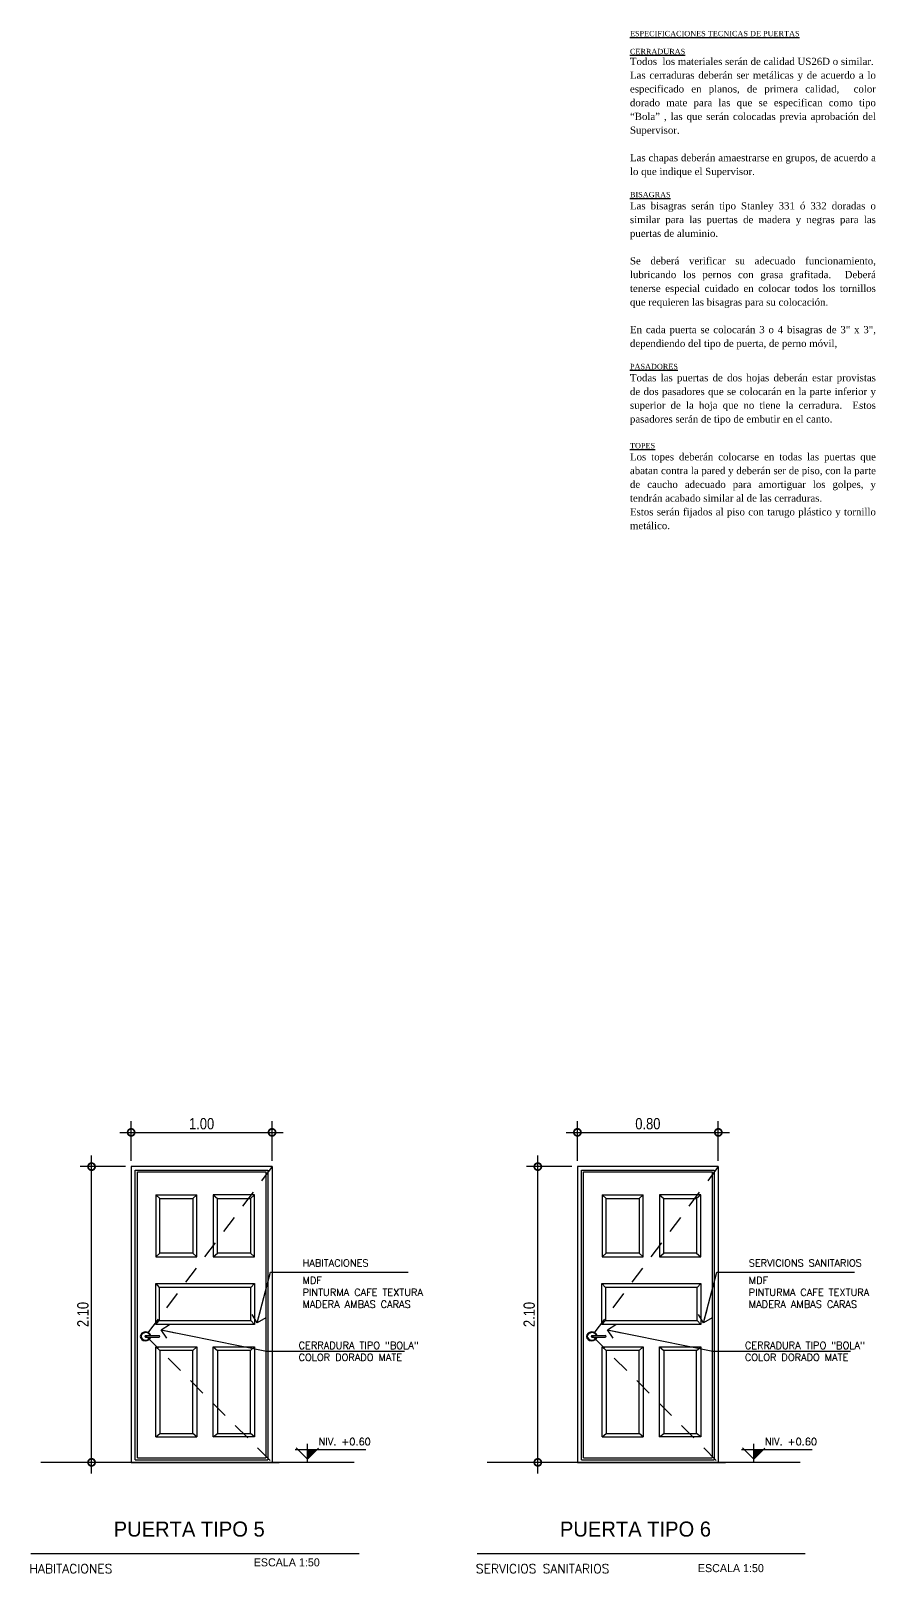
# Model space of a CAD drawing. Header units: inches. Extents: x -9 to 337, y -247 to 209.
# Drawn here: x 112.29 to 118.27, y -23.95 to -13.01 of the extents above; entities that cross this region are included whole.
import ezdxf

# ---------------------------------------------------------------- set-up
doc = ezdxf.new("R2010")
doc.units = ezdxf.units.IN
doc.header["$MEASUREMENT"] = 0
doc.header["$PDMODE"] = 34
doc.linetypes.add('DASHED2', pattern=[0.375, 0.25, -0.125])
doc.linetypes.add('HIDDEN', pattern=[0.375, 0.25, -0.125])
for name, color, linetype in [('A_COTAS', 1, 'Continuous'), ('CAJETIN', 5, 'DASHED2'), ('Textos', 2, 'Continuous'), ('ventanas', 1, 'Continuous')]:
    doc.layers.add(name, color=color, linetype=linetype)
doc.styles.add('ARIAL', font='arial.ttf', dxfattribs={"height": 0.14})
doc.styles.add('ML', font='ARIALN.TTF')
doc.styles.add('NT_25', font='romans.shx', dxfattribs={"height": 0.0509})
doc.dimstyles.new('DD_20 G', dxfattribs={"dimtxt": 0.08, "dimasz": 0.1, "dimexe": 0.08, "dimexo": 0.04, "dimgap": 0.02, "dimtad": 1, "dimzin": 0, "dimdsep": 46, "dimtxsty": 'ML', "dimblk": 'DOTSMALL', "dimcen": 0.09, "dimdle": 0.08, "dimclrd": 1, "dimclre": 1, "dimclrt": 2, "dimadec": 0, "dimazin": 0, "dimtfac": 1, "dimtofl": 0, "dimtmove": 2, "dimatfit": 3, "dimldrblk": 'OPEN90', "dimfxl": 1, "dimtolj": 1, "dimtzin": 0, "dimarcsym": 0})

# ---------------------------------------------------------------- blocks, each defined once
blk = doc.blocks.new('ENIV 25')
at = {"linetype": 'Continuous'}
blk.add_hatch(color=256, dxfattribs=at).paths.add_polyline_path([(0.07, 0.07), (0, 0.07), (0, 0)])
for p, q in [((0, -0.022), (0, 0.11)), ((-0.086, 0.07), (0.414, 0.07)), ((-0.08, 0.08), (0, 0)), ((0.079, 0.079), (0, 0))]:
    blk.add_line(p, q, dxfattribs=at)
at = {"color": 0, "style": 'NT_25', "flags": 4}
blk.add_attdef('ENIV_25', (0.079, 0.101), '', height=0.0509, dxfattribs=at)
blk = doc.blocks.new('_DotSmall')
at = {"color": 0, "linetype": 'ByBlock', "const_width": 0.5}
blk.add_lwpolyline([(-0.0625, 0, 1), (0.0625, 0, 1)], format="xyb", close=True, dxfattribs=at)
blk = doc.blocks.new('_Open90')
at = {"color": 0, "linetype": 'ByBlock', "lineweight": -2}
for p, q in [((0, 0), (-1, 0)), ((-0.5, 0.5), (0, 0)), ((0, 0), (-0.5, -0.5))]:
    blk.add_line(p, q, dxfattribs=at)
blk = doc.blocks.new('*D242')
at = {"color": 1, "lineweight": -2, "transparency": 16777216}
for p, q in [((113.001, -21.023), (113.001, -20.74)), ((114.001, -21.023), (114.001, -20.74)), ((112.921, -20.82), (114.081, -20.82))]:
    blk.add_line(p, q, dxfattribs=at)
at = {"layer": 'DEFPOINTS', "color": 0, "transparency": 16777216}
for p in [(114.001, -20.82), (113.001, -21.063), (114.001, -21.063)]:
    blk.add_point(p, dxfattribs=at)
at = {"color": 1, "lineweight": -2, "transparency": 16777216, "xscale": 0.1, "yscale": 0.1, "zscale": 0.1, "rotation": 180}
blk.add_blockref('_DotSmall', (113.001, -20.82), dxfattribs=at)
at = {"color": 1, "lineweight": -2, "transparency": 16777216, "xscale": 0.1, "yscale": 0.1, "zscale": 0.1}
blk.add_blockref('_DotSmall', (114.001, -20.82), dxfattribs=at)
at = {"color": 2, "transparency": 16777216, "insert": (113.501, -20.759), "char_height": 0.08, "attachment_point": 5, "style": 'ML'}
blk.add_mtext('\\A1;1.00', dxfattribs=at)
blk = doc.blocks.new('*D243')
at = {"color": 1, "lineweight": -2, "transparency": 16777216}
for p, q in [((112.72, -23.241), (112.72, -20.983)), ((112.961, -21.063), (112.64, -21.063)), ((112.961, -23.161), (112.64, -23.161))]:
    blk.add_line(p, q, dxfattribs=at)
at = {"layer": 'DEFPOINTS', "color": 0, "transparency": 16777216}
for p in [(112.72, -21.063), (113.001, -21.063), (113.001, -23.161)]:
    blk.add_point(p, dxfattribs=at)
at = {"color": 1, "lineweight": -2, "transparency": 16777216, "xscale": 0.1, "yscale": 0.1, "zscale": 0.1}
for p, rotation in [((112.72, -21.063), 90), ((112.72, -23.161), 270)]:
    blk.add_blockref('_DotSmall', p, dxfattribs=dict(at, rotation=rotation))
at = {"color": 2, "transparency": 16777216, "insert": (112.659, -22.112), "char_height": 0.08, "attachment_point": 5, "rotation": 90, "style": 'ML'}
blk.add_mtext('\\A1;2.10', dxfattribs=at)
blk = doc.blocks.new('*D275')
at = {"color": 1, "lineweight": -2, "transparency": 16777216}
for p, q in [((116.168, -21.023), (116.168, -20.74)), ((117.168, -21.023), (117.168, -20.74)), ((116.088, -20.82), (117.248, -20.82))]:
    blk.add_line(p, q, dxfattribs=at)
at = {"layer": 'DEFPOINTS', "color": 0, "transparency": 16777216}
for p in [(117.168, -20.82), (116.168, -21.063), (117.168, -21.063)]:
    blk.add_point(p, dxfattribs=at)
at = {"color": 1, "lineweight": -2, "transparency": 16777216, "xscale": 0.1, "yscale": 0.1, "zscale": 0.1, "rotation": 180}
blk.add_blockref('_DotSmall', (116.168, -20.82), dxfattribs=at)
at = {"color": 1, "lineweight": -2, "transparency": 16777216, "xscale": 0.1, "yscale": 0.1, "zscale": 0.1}
blk.add_blockref('_DotSmall', (117.168, -20.82), dxfattribs=at)
at = {"color": 2, "transparency": 16777216, "insert": (116.668, -20.759), "char_height": 0.08, "attachment_point": 5, "style": 'ML'}
blk.add_mtext('\\A1;0.80', dxfattribs=at)
blk = doc.blocks.new('*D276')
at = {"color": 1, "lineweight": -2, "transparency": 16777216}
for p, q in [((115.887, -23.241), (115.887, -20.983)), ((116.128, -21.063), (115.807, -21.063)), ((116.128, -23.161), (115.807, -23.161))]:
    blk.add_line(p, q, dxfattribs=at)
at = {"layer": 'DEFPOINTS', "color": 0, "transparency": 16777216}
for p in [(115.887, -21.063), (116.168, -21.063), (116.168, -23.161)]:
    blk.add_point(p, dxfattribs=at)
at = {"color": 1, "lineweight": -2, "transparency": 16777216, "xscale": 0.1, "yscale": 0.1, "zscale": 0.1}
for p, rotation in [((115.887, -21.063), 90), ((115.887, -23.161), 270)]:
    blk.add_blockref('_DotSmall', p, dxfattribs=dict(at, rotation=rotation))
at = {"color": 2, "transparency": 16777216, "insert": (115.826, -22.112), "char_height": 0.08, "attachment_point": 5, "rotation": 90, "style": 'ML'}
blk.add_mtext('\\A1;2.10', dxfattribs=at)

msp = doc.modelspace()

# ---------------------------------------------------------------- linework, layer by layer
at = {"color": 2}
for p, q in [((114.001, -21.063), (113.001, -21.063)), ((114.001, -21.063), (113.001, -21.063)), ((113.001, -21.063), (113.001, -23.161)), ((114.001, -21.063), (114.001, -23.161)), ((114.001, -21.063), (114.001, -23.161)), ((117.168, -21.063), (116.168, -21.063)), ((117.168, -21.063), (116.168, -21.063)), ((116.168, -21.063), (116.168, -23.161)), ((117.168, -21.063), (117.168, -23.161)), ((117.168, -21.063), (117.168, -23.161)), ((114.001, -23.161), (113.001, -23.161)), ((117.168, -23.161), (116.168, -23.161)), ((112.289, -23.807), (114.618, -23.808)), ((115.456, -23.807), (117.785, -23.808))]:
    msp.add_line(p, q, dxfattribs=at)
at = {"color": 8}
for p, q in [((113.03, -21.088), (113.972, -21.088)), ((113.03, -23.142), (113.03, -21.088)), ((113.045, -23.129), (113.045, -21.101)), ((113.045, -21.101), (113.957, -21.101)), ((113.957, -21.101), (113.957, -23.129)), ((113.972, -21.088), (113.972, -23.142)), ((116.197, -21.088), (117.139, -21.088)), ((116.197, -23.142), (116.197, -21.088)), ((116.212, -23.129), (116.212, -21.101)), ((116.212, -21.101), (117.124, -21.101)), ((117.124, -21.101), (117.124, -23.129)), ((117.139, -21.088), (117.139, -23.142)), ((113.176, -21.263), (113.467, -21.263)), ((113.176, -21.263), (113.176, -21.702)), ((113.176, -21.263), (113.205, -21.288)), ((113.205, -21.288), (113.438, -21.288)), ((113.205, -21.676), (113.205, -21.288)), ((113.467, -21.263), (113.438, -21.288)), ((113.438, -21.288), (113.438, -21.676)), ((113.467, -21.702), (113.467, -21.263)), ((113.584, -21.263), (113.584, -21.702)), ((113.876, -21.263), (113.584, -21.263)), ((113.584, -21.263), (113.613, -21.288)), ((113.613, -21.676), (113.613, -21.288)), ((113.613, -21.288), (113.847, -21.288)), ((113.876, -21.263), (113.847, -21.288)), ((113.847, -21.288), (113.847, -21.676)), ((113.876, -21.702), (113.876, -21.263)), ((116.343, -21.263), (116.635, -21.263)), ((116.343, -21.263), (116.343, -21.702)), ((116.343, -21.263), (116.372, -21.288)), ((116.372, -21.288), (116.606, -21.288)), ((116.372, -21.676), (116.372, -21.288)), ((116.635, -21.263), (116.606, -21.288)), ((116.606, -21.288), (116.606, -21.676)), ((116.635, -21.702), (116.635, -21.263)), ((116.751, -21.263), (116.751, -21.702)), ((117.043, -21.263), (116.751, -21.263)), ((116.751, -21.263), (116.781, -21.288)), ((116.781, -21.676), (116.781, -21.288)), ((116.781, -21.288), (117.014, -21.288)), ((117.043, -21.263), (117.014, -21.288)), ((117.014, -21.288), (117.014, -21.676)), ((117.043, -21.702), (117.043, -21.263)), ((113.176, -21.702), (113.205, -21.676)), ((113.176, -21.702), (113.467, -21.702)), ((113.438, -21.676), (113.205, -21.676)), ((113.438, -21.676), (113.467, -21.702)), ((113.584, -21.702), (113.613, -21.676)), ((113.584, -21.702), (113.876, -21.702)), ((113.847, -21.676), (113.613, -21.676)), ((113.847, -21.676), (113.876, -21.702)), ((116.343, -21.702), (116.372, -21.676)), ((116.343, -21.702), (116.635, -21.702)), ((116.606, -21.676), (116.372, -21.676)), ((116.606, -21.676), (116.635, -21.702)), ((116.751, -21.702), (116.781, -21.676)), ((116.751, -21.702), (117.043, -21.702)), ((117.014, -21.676), (116.781, -21.676)), ((117.014, -21.676), (117.043, -21.702)), ((113.175, -21.892), (113.876, -21.892)), ((113.175, -22.184), (113.175, -21.892)), ((113.175, -21.892), (113.2, -21.921)), ((113.85, -21.921), (113.2, -21.921)), ((113.2, -21.921), (113.2, -22.154)), ((113.876, -21.892), (113.85, -21.921)), ((113.85, -22.154), (113.85, -21.921)), ((113.876, -21.892), (113.876, -22.184)), ((116.342, -21.892), (117.043, -21.892)), ((116.342, -22.184), (116.342, -21.892)), ((116.342, -21.892), (116.367, -21.921)), ((117.018, -21.921), (116.367, -21.921)), ((116.367, -21.921), (116.367, -22.154)), ((117.043, -21.892), (117.018, -21.921)), ((117.018, -22.154), (117.018, -21.921)), ((117.043, -21.892), (117.043, -22.184)), ((113.175, -22.184), (113.2, -22.154)), ((113.876, -22.184), (113.175, -22.184)), ((113.2, -22.154), (113.85, -22.154)), ((113.85, -22.154), (113.876, -22.184)), ((116.342, -22.184), (116.367, -22.154)), ((117.043, -22.184), (116.342, -22.184)), ((116.367, -22.154), (117.018, -22.154)), ((117.018, -22.154), (117.043, -22.184)), ((113.104, -22.262), (113.199, -22.262)), ((113.104, -22.272), (113.199, -22.272)), ((116.271, -22.262), (116.366, -22.262)), ((116.271, -22.272), (116.366, -22.272)), ((113.176, -22.342), (113.467, -22.342)), ((113.176, -22.981), (113.176, -22.342)), ((113.176, -22.342), (113.205, -22.367)), ((113.438, -22.367), (113.205, -22.367)), ((113.205, -22.367), (113.205, -22.955)), ((113.438, -22.367), (113.467, -22.342)), ((113.438, -22.955), (113.438, -22.367)), ((113.467, -22.342), (113.467, -22.981)), ((113.584, -22.342), (113.876, -22.342)), ((113.584, -22.342), (113.613, -22.367)), ((113.584, -22.981), (113.584, -22.342)), ((113.613, -22.367), (113.613, -22.955)), ((113.847, -22.367), (113.613, -22.367)), ((113.847, -22.367), (113.876, -22.342)), ((113.847, -22.955), (113.847, -22.367)), ((113.876, -22.342), (113.876, -22.981)), ((116.343, -22.342), (116.635, -22.342)), ((116.343, -22.981), (116.343, -22.342)), ((116.343, -22.342), (116.372, -22.367)), ((116.606, -22.367), (116.372, -22.367)), ((116.372, -22.367), (116.372, -22.955)), ((116.606, -22.367), (116.635, -22.342)), ((116.606, -22.955), (116.606, -22.367)), ((116.635, -22.342), (116.635, -22.981)), ((116.751, -22.342), (117.043, -22.342)), ((116.751, -22.342), (116.781, -22.367)), ((116.751, -22.981), (116.751, -22.342)), ((116.781, -22.367), (116.781, -22.955)), ((117.014, -22.367), (116.781, -22.367)), ((117.014, -22.367), (117.043, -22.342)), ((117.014, -22.955), (117.014, -22.367)), ((117.043, -22.342), (117.043, -22.981)), ((113.176, -22.981), (113.205, -22.955)), ((113.205, -22.955), (113.438, -22.955)), ((113.467, -22.981), (113.438, -22.955)), ((113.584, -22.981), (113.613, -22.955)), ((113.613, -22.955), (113.847, -22.955)), ((113.876, -22.981), (113.847, -22.955)), ((116.343, -22.981), (116.372, -22.955)), ((116.372, -22.955), (116.606, -22.955)), ((116.635, -22.981), (116.606, -22.955)), ((116.751, -22.981), (116.781, -22.955)), ((116.781, -22.955), (117.014, -22.955)), ((117.043, -22.981), (117.014, -22.955)), ((113.176, -22.981), (113.467, -22.981)), ((113.876, -22.981), (113.584, -22.981)), ((116.343, -22.981), (116.635, -22.981)), ((117.043, -22.981), (116.751, -22.981)), ((113.001, -23.161), (114.051, -23.161)), ((113.03, -23.142), (113.972, -23.142)), ((113.045, -23.129), (113.957, -23.129)), ((116.168, -23.161), (117.218, -23.161)), ((116.197, -23.142), (117.139, -23.142)), ((116.212, -23.129), (117.124, -23.129))]:
    msp.add_line(p, q, dxfattribs=at)
at = {"color": 6}
for p, q in [((114.583, -23.161), (112.361, -23.161)), ((117.75, -23.161), (115.528, -23.161))]:
    msp.add_line(p, q, dxfattribs=at)
at = {"color": 8, "linetype": 'HIDDEN', "ltscale": 0.5, "transparency": 33554610}
for points in [[(114.001, -21.063), (113.104, -22.262), (114.001, -23.161)], [(117.168, -21.063), (116.271, -22.262), (117.168, -23.161)]]:
    msp.add_lwpolyline(points, dxfattribs=at)
at = {"color": 8}
for centre, start, end in [((113.104, -22.267), 90, 270), ((113.199, -22.267), 270, 90), ((116.271, -22.267), 90, 270), ((116.366, -22.267), 270, 90)]:
    msp.add_arc(centre, 0.005, start, end, dxfattribs=at)
for centre in [(113.104, -22.267), (116.271, -22.267)]:
    msp.add_ellipse(centre, major_axis=(0.0379, 0), ratio=0.835346, start_param=0.158494, end_param=6.124691, dxfattribs=at)
for points in [[(113.136, -22.263), (113.135, -22.254), (113.127, -22.246), (113.1, -22.237), (113.079, -22.245), (113.067, -22.271), (113.076, -22.287), (113.108, -22.297), (113.129, -22.289), (113.136, -22.274), (113.136, -22.273), (113.136, -22.271)], [(116.304, -22.263), (116.302, -22.254), (116.294, -22.246), (116.267, -22.237), (116.246, -22.245), (116.234, -22.271), (116.243, -22.287), (116.276, -22.297), (116.296, -22.289), (116.303, -22.274), (116.303, -22.273), (116.304, -22.271)]]:
    msp.add_open_spline(points, degree=3, knots=[0.158494, 0.158494, 0.158494, 0.158494, 1.203257, 1.203257, 2.776455, 2.776455, 4.349652, 4.349652, 5.92285, 5.92285, 6.124691, 6.124691, 6.124691, 6.124691], dxfattribs=at)

# ---------------------------------------------------------------- block references
at = {"layer": 'A_COTAS', "color": 3}
ref = msp.add_blockref('ENIV 25', (114.252, -23.139), dxfattribs=at)
ref.add_attrib('ENIV_25', 'NIV. +0.60', (114.331, -23.039), dxfattribs={"layer": '0', "color": 4, "height": 0.0509, "style": 'NT_25'})
ref = msp.add_blockref('ENIV 25', (117.419, -23.139), dxfattribs=at)
ref.add_attrib('ENIV_25', 'NIV. +0.60', (117.498, -23.039), dxfattribs={"layer": '0', "color": 4, "height": 0.0509, "style": 'NT_25'})

# ---------------------------------------------------------------- texts
at = {"layer": 'CAJETIN', "color": 1, "char_height": 0.10687, "attachment_point": 5, "style": 'ARIAL'}
for s, insert in [('{\\fBankGothic Lt BT|b0|i0|c0|p34;\\C3;PUERTA TIPO 5}', (113.413, -23.635)), ('{\\fBankGothic Lt BT|b0|i0|c0|p34;\\C3;PUERTA TIPO 6}', (116.58, -23.635))]:
    msp.add_mtext(s, dxfattribs=dict(at, insert=insert))
at = {"layer": 'CAJETIN', "color": 2, "char_height": 0.05676, "width": 3.55124, "attachment_point": 1, "style": 'ARIAL'}
for insert in [(113.871, -23.842), (117.023, -23.883)]:
    msp.add_mtext('{\\fBankGothic Lt BT|b0|i0|c0|p34;ESCALA 1:50}', dxfattribs=dict(at, insert=insert))
at = {"layer": 'Textos', "color": 1, "style": 'NT_25'}
for s, p in [('HABITACIONES', (112.279, -23.947)), ('SERVICIOS SANITARIOS', (115.447, -23.947))]:
    msp.add_text(s, height=0.06394, dxfattribs=at).set_placement(p)
at = {"layer": 'ventanas', "color": 3, "char_height": 0.0509, "attachment_point": 1, "style": 'NT_25'}
for s, insert, width in [('\\pxqj,t1.875,3,5.4;{\\fTimes New Roman|b0|i0|c0|p18;\\H0.75x;\\L\\C2;ESPECIFICACIONES TECNICAS DE PUERTAS \\P\\C1;\\PCERRADURAS\\P\\psm1.15,tz;\\H1.3333x;\\lTodos  los materiales serán de calidad US26D o similar.\\PLas cerraduras deberán ser metálicas y de acuerdo a lo especificado en planos, de primera calidad,  color dorado mate para las que se especifican como tipo “Bola” , las que serán colocadas previa aprobación del Supervisor.\\P\\PLas chapas deberán amaestrarse en grupos, de acuerdo a lo que indique el Supervisor.\\P\\ps*,t3,5.4;\\H0.75x;\\P\\pt1.875,5.4;\\LBISAGRAS\\P\\psm1.15,tz;\\H1.3333x;\\lLas bisagras serán tipo Stanley 331 ó 332 doradas o similar para las puertas de madera y negras para las puertas de aluminio.\\P \\PSe deberá verificar su adecuado funcionamiento, lubricando los pernos con grasa grafitada.  Deberá tenerse especial cuidado en colocar todos los tornillos que requieren las bisagras para su colocación.\\P\\PEn cada puerta se colocarán 3 o 4 bisagras de 3" x 3", dependiendo del tipo de puerta, de perno móvil, \\P\\ps*,t3,5.4;\\H0.75x;\\P\\pt1.875,5.4;\\LPASADORES\\P\\psm1.15,tz;\\H1.3333x;\\lTodas las puertas de dos hojas deberán estar provistas de dos pasadores que se colocarán en la parte inferior y superior de la hoja que no tiene la cerradura.  Estos pasadores serán de tipo de embutir en el canto.\\P\\P\\ps*,t1.875,5.4;\\H0.75x;\\LTOPES\\P\\psm1.15,tz;\\H1.3333x;\\lLos topes deberán colocarse en todas las puertas que abatan contra la pared y deberán ser de piso, con la parte de caucho adecuado para amortiguar los golpes, y tendrán acabado similar al de las cerraduras.\\PEstos serán fijados al piso con tarugo plástico y tornillo metálico.}', (116.541, -13.006), 1.72101), ('HABITACIONES', (114.217, -21.721), 1.01154), ('SERVICIONS SANITARIOS', (117.384, -21.721), 1.01154), ('MDF\\PPINTURMA CAFE TEXTURA MADERA AMBAS CARAS', (114.217, -21.844), 1.01154), ('MDF\\PPINTURMA CAFE TEXTURA MADERA AMBAS CARAS', (117.384, -21.844), 1.01154), ('CERRADURA TIPO "BOLA" COLOR DORADO MATE ', (114.189, -22.306), 1.01154), ('CERRADURA TIPO "BOLA" COLOR DORADO MATE ', (117.356, -22.306), 1.01154)]:
    msp.add_mtext(s, dxfattribs=dict(at, insert=insert, width=width))

# ---------------------------------------------------------------- dimensions: what is measured, and where the dimension line sits
for base, p1, p2, text, picture, middle in [((114.001, -20.82), (113.001, -21.063), (114.001, -21.063), '1.00', '*D242', (113.501, -20.759)), ((117.168, -20.82), (116.168, -21.063), (117.168, -21.063), '0.80', '*D275', (116.668, -20.759))]:
    dim = msp.add_linear_dim(base=base, p1=p1, p2=p2, text=text, dimstyle='DD_20 G')
    dim.commit()
    dim.dimension.update_dxf_attribs({"geometry": picture, "text_midpoint": middle})
for base, p1, p2, picture, middle in [((112.72, -21.063), (113.001, -23.161), (113.001, -21.063), '*D243', (112.659, -22.112)), ((115.887, -21.063), (116.168, -23.161), (116.168, -21.063), '*D276', (115.826, -22.112))]:
    dim = msp.add_linear_dim(base=base, p1=p1, p2=p2, angle=90, dimstyle='DD_20 G')
    dim.commit()
    dim.dimension.update_dxf_attribs({"geometry": picture, "text_midpoint": middle})

# ---------------------------------------------------------------- leaders
at = {"layer": 'ventanas'}
for points in [[(113.895, -22.172), (113.99, -21.811), (114.968, -21.812)], [(117.062, -22.172), (117.158, -21.811), (118.135, -21.812)], [(113.215, -22.221), (113.962, -22.373), (114.94, -22.373)], [(116.382, -22.221), (117.129, -22.373), (118.107, -22.373)]]:
    msp.add_leader(points, dimstyle='DD_20 G', dxfattribs=at)

doc.saveas('drawing.dxf')
